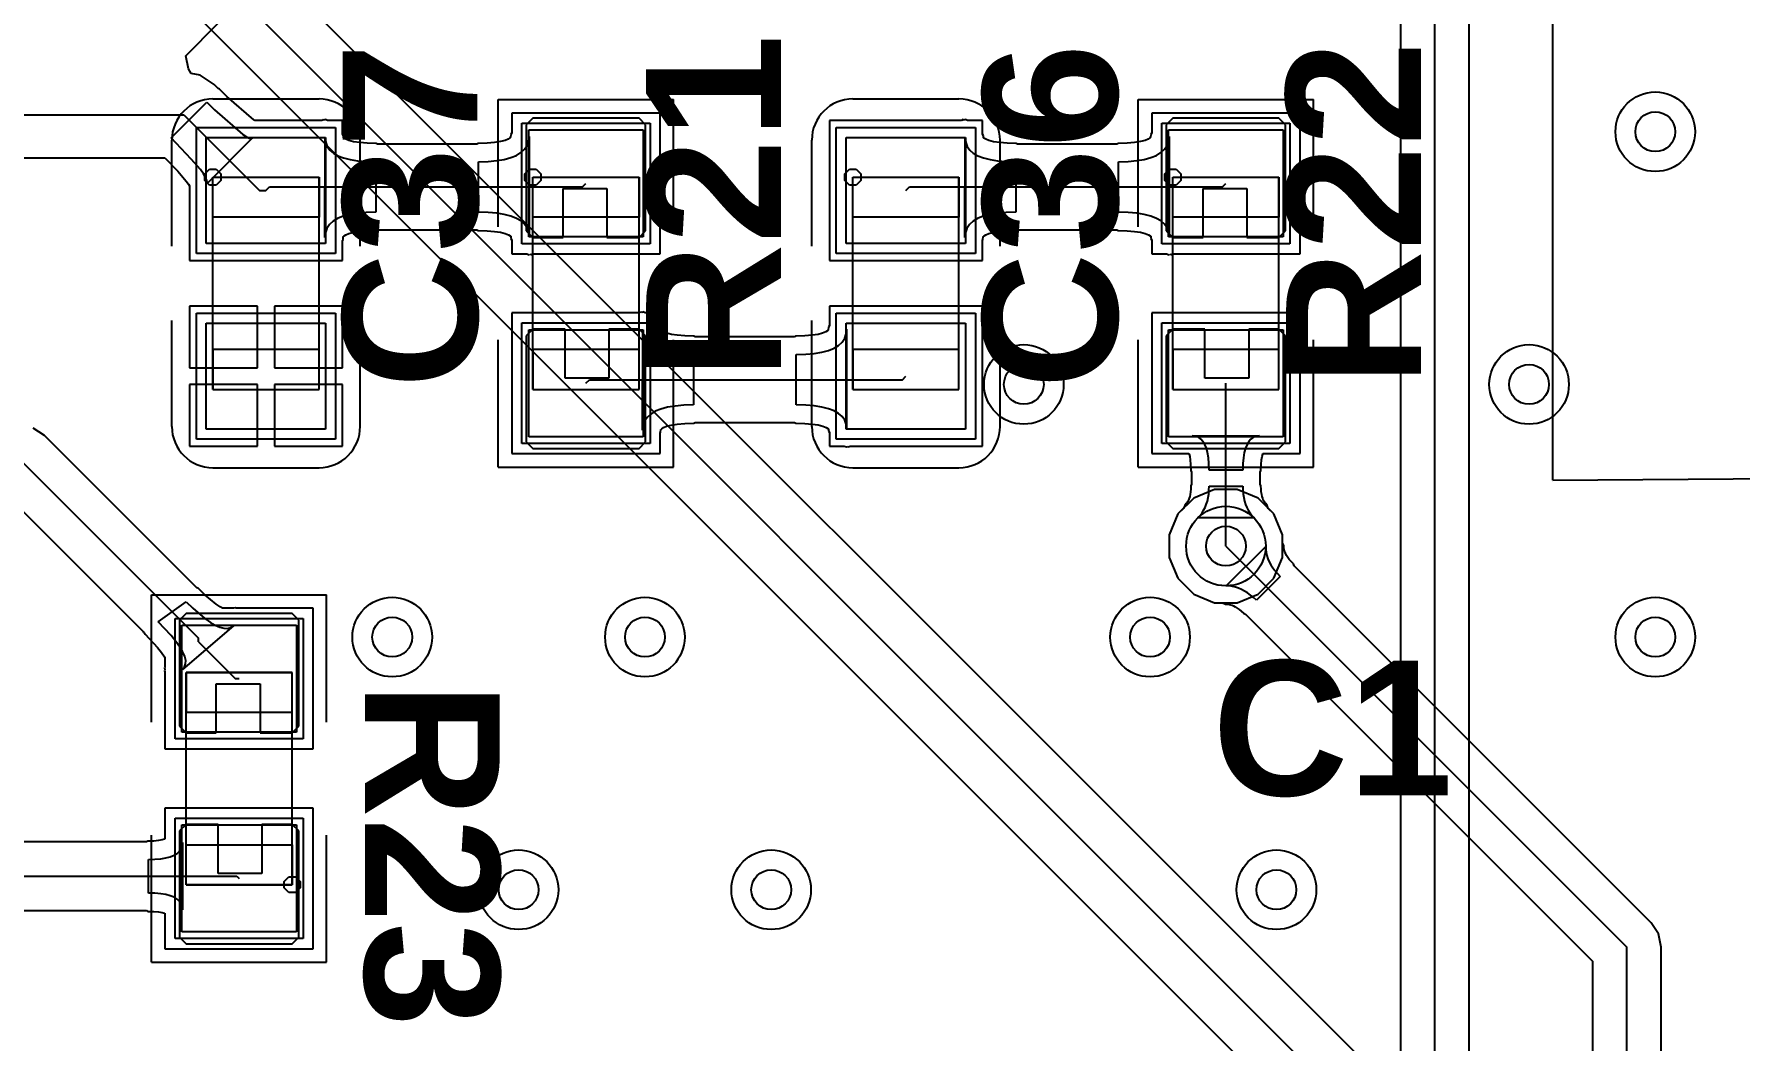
# Model space of a CAD drawing. Extents: x -53 to 82, y -68 to 38.
# Drawn here: x 44.48 to 57.34, y 23.88 to 31.47 of the extents above; entities that cross this region are included whole.
import ezdxf

# ---------------------------------------------------------------- set-up
doc = ezdxf.new("R2010")
doc.units = 0
for name, color, linetype in [('BOTTOM_LAYER', 5, 'CONTINUOUS'), ('MECHANICAL_15', 56, 'CONTINUOUS'), ('TOP_LAYER', 1, 'CONTINUOUS'), ('TOP_OVERLAY', 2, 'CONTINUOUS'), ('TOP_PASTE', 8, 'CONTINUOUS'), ('TOP_SOLDER', 216, 'CONTINUOUS')]:
    doc.layers.add(name, color=color, linetype=linetype)
doc.styles.add('ARIAL_BOLD', font='', dxfattribs={"height": 0.2})
doc.styles.get('ARIAL_BOLD').set_extended_font_data('Arial', bold=True)

msp = doc.modelspace()

# ---------------------------------------------------------------- linework, layer by layer
at = {"layer": 'BOTTOM_LAYER'}
for p, q in [((43.155, 34.62), (54.28, 23.495)), ((54.509, 23.724), (43.683, 34.55)), ((43.352, 33.965), (53.956, 23.361)), ((53.225, 27.972), (53.105, 27.852)), ((53.382, 28.037), (53.225, 27.972)), ((53.552, 28.037), (53.382, 28.037)), ((53.709, 27.972), (53.552, 28.037)), ((53.829, 27.852), (53.709, 27.972)), ((53.105, 27.852), (53.04, 27.695)), ((53.894, 27.695), (53.829, 27.852)), ((53.04, 27.695), (53.04, 27.525)), ((53.894, 27.635), (53.894, 27.695)), ((53.467, 27.61), (56.49, 24.587)), ((53.47, 27.31), (53.767, 27.607)), ((53.767, 27.607), (53.768, 27.584)), ((53.768, 27.584), (53.771, 27.561)), ((53.771, 27.561), (53.776, 27.538)), ((53.776, 27.538), (53.784, 27.515)), ((53.904, 27.612), (53.894, 27.635)), ((53.905, 27.595), (53.904, 27.612)), ((53.906, 27.585), (53.905, 27.595)), ((53.909, 27.575), (53.906, 27.585)), ((53.912, 27.564), (53.909, 27.575)), ((53.918, 27.552), (53.912, 27.564)), ((53.925, 27.539), (53.918, 27.552)), ((53.934, 27.525), (53.925, 27.539)), ((53.04, 27.525), (53.105, 27.368)), ((53.784, 27.515), (53.794, 27.492)), ((53.794, 27.492), (53.806, 27.469)), ((53.806, 27.469), (53.82, 27.447)), ((53.82, 27.447), (53.837, 27.425)), ((53.837, 27.425), (53.855, 27.402)), ((53.855, 27.402), (53.876, 27.38)), ((53.945, 27.51), (53.934, 27.525)), ((53.958, 27.494), (53.945, 27.51)), ((53.976, 27.475), (53.958, 27.494)), ((53.981, 27.462), (53.976, 27.475)), ((56.673, 24.77), (53.981, 27.462)), ((53.105, 27.368), (53.225, 27.248)), ((53.493, 27.309), (53.47, 27.31)), ((53.516, 27.306), (53.493, 27.309)), ((53.539, 27.3), (53.516, 27.306)), ((53.562, 27.293), (53.539, 27.3)), ((53.585, 27.283), (53.562, 27.293)), ((53.607, 27.271), (53.585, 27.283)), ((53.63, 27.257), (53.607, 27.271)), ((53.876, 27.38), (53.697, 27.201)), ((53.225, 27.248), (53.382, 27.183)), ((53.382, 27.183), (53.442, 27.183)), ((53.442, 27.183), (53.465, 27.172)), ((53.465, 27.172), (53.481, 27.172)), ((53.481, 27.172), (53.491, 27.17)), ((53.491, 27.17), (53.502, 27.168)), ((53.502, 27.168), (53.513, 27.164)), ((53.513, 27.164), (53.525, 27.159)), ((53.525, 27.159), (53.538, 27.152)), ((53.538, 27.152), (53.552, 27.143)), ((53.552, 27.143), (53.567, 27.132)), ((53.652, 27.24), (53.63, 27.257)), ((53.675, 27.222), (53.652, 27.24)), ((53.697, 27.201), (53.675, 27.222)), ((53.567, 27.132), (53.583, 27.119)), ((53.583, 27.119), (53.602, 27.101)), ((53.602, 27.101), (53.615, 27.096)), ((53.615, 27.096), (56.231, 24.48)), ((56.729, 24.686), (56.673, 24.77)), ((56.49, 14.926), (56.49, 24.587)), ((56.749, 24.587), (56.729, 24.686)), ((56.749, 14.926), (56.749, 24.587)), ((56.231, 24.48), (56.231, 15.034))]:
    msp.add_line(p, q, dxfattribs=at)
for centre, radius in [((56.705, 30.734), 0.3), ((56.705, 30.734), 0.15), ((51.943, 28.829), 0.3), ((55.753, 28.829), 0.3), ((51.943, 28.829), 0.15), ((55.753, 28.829), 0.15), ((53.467, 27.61), 0.3), ((53.467, 27.61), 0.15), ((47.18, 26.924), 0.3), ((49.086, 26.924), 0.3), ((52.895, 26.924), 0.3), ((56.705, 26.924), 0.3), ((47.18, 26.924), 0.15), ((49.086, 26.924), 0.15), ((52.895, 26.924), 0.15), ((56.705, 26.924), 0.15), ((48.133, 25.019), 0.3), ((50.038, 25.019), 0.3), ((53.848, 25.019), 0.3), ((48.133, 25.019), 0.15), ((50.038, 25.019), 0.15), ((53.848, 25.019), 0.15)]:
    msp.add_circle(centre, radius, dxfattribs=at)
at = {"layer": 'MECHANICAL_15'}
for p, q in [((45.768, 30.416), (45.803, 30.451)), ((45.768, 30.366), (45.768, 30.416)), ((45.803, 30.331), (45.768, 30.366)), ((45.803, 30.451), (45.828, 30.451)), ((45.828, 30.451), (45.853, 30.451)), ((45.828, 30.391), (46.628, 30.391)), ((45.828, 28.791), (45.828, 30.391)), ((45.828, 30.391), (45.828, 30.391)), ((45.828, 30.391), (46.628, 30.391)), ((45.828, 30.091), (45.828, 30.391)), ((45.853, 30.451), (45.888, 30.416)), ((45.888, 30.366), (45.853, 30.331)), ((45.888, 30.416), (45.888, 30.366)), ((46.628, 28.791), (46.628, 30.391)), ((46.628, 30.391), (46.628, 30.091)), ((48.181, 30.416), (48.216, 30.451)), ((48.181, 30.366), (48.181, 30.416)), ((48.216, 30.331), (48.181, 30.366)), ((48.216, 30.451), (48.241, 30.451)), ((48.241, 30.451), (48.266, 30.451)), ((48.241, 28.791), (48.241, 30.391)), ((48.241, 30.391), (49.041, 30.391)), ((48.241, 30.391), (48.241, 30.391)), ((48.241, 30.391), (49.041, 30.391)), ((48.241, 30.091), (48.241, 30.391)), ((48.266, 30.451), (48.301, 30.416)), ((48.301, 30.366), (48.266, 30.331)), ((48.301, 30.416), (48.301, 30.366)), ((49.041, 28.791), (49.041, 30.391)), ((49.041, 30.391), (49.041, 30.091)), ((50.594, 30.416), (50.629, 30.451)), ((50.594, 30.366), (50.594, 30.416)), ((50.629, 30.331), (50.594, 30.366)), ((50.629, 30.451), (50.654, 30.451)), ((50.654, 30.451), (50.679, 30.451)), ((50.654, 30.391), (51.454, 30.391)), ((50.654, 28.791), (50.654, 30.391)), ((50.654, 30.391), (50.654, 30.391)), ((50.654, 30.391), (51.454, 30.391)), ((50.654, 30.091), (50.654, 30.391)), ((50.679, 30.451), (50.714, 30.416)), ((50.714, 30.366), (50.679, 30.331)), ((50.714, 30.416), (50.714, 30.366)), ((51.454, 28.791), (51.454, 30.391)), ((51.454, 30.391), (51.454, 30.091)), ((53.007, 30.416), (53.042, 30.451)), ((53.007, 30.366), (53.007, 30.416)), ((53.042, 30.331), (53.007, 30.366)), ((53.042, 30.451), (53.067, 30.451)), ((53.067, 30.451), (53.092, 30.451)), ((53.067, 28.791), (53.067, 30.391)), ((53.067, 30.391), (53.867, 30.391)), ((53.067, 30.391), (53.067, 30.391)), ((53.067, 30.391), (53.867, 30.391)), ((53.067, 30.091), (53.067, 30.391)), ((53.092, 30.451), (53.127, 30.416)), ((53.127, 30.366), (53.092, 30.331)), ((53.127, 30.416), (53.127, 30.366)), ((53.867, 28.791), (53.867, 30.391)), ((53.867, 30.391), (53.867, 30.091)), ((45.828, 30.331), (45.803, 30.331)), ((45.828, 30.331), (45.828, 30.331)), ((45.853, 30.331), (45.828, 30.331)), ((48.241, 30.331), (48.216, 30.331)), ((48.241, 30.331), (48.241, 30.331)), ((48.266, 30.331), (48.241, 30.331)), ((50.654, 30.331), (50.629, 30.331)), ((50.654, 30.331), (50.654, 30.331)), ((50.679, 30.331), (50.654, 30.331)), ((53.067, 30.331), (53.042, 30.331)), ((53.067, 30.331), (53.067, 30.331)), ((53.092, 30.331), (53.067, 30.331)), ((46.628, 30.091), (45.828, 30.091)), ((49.041, 30.091), (48.241, 30.091)), ((51.454, 30.091), (50.654, 30.091)), ((53.867, 30.091), (53.067, 30.091)), ((46.628, 29.091), (45.828, 29.091)), ((45.828, 29.091), (45.828, 28.791)), ((46.628, 28.791), (46.628, 29.091)), ((49.041, 29.091), (48.241, 29.091)), ((48.241, 29.091), (48.241, 28.791)), ((49.041, 28.791), (49.041, 29.091)), ((51.454, 29.091), (50.654, 29.091)), ((50.654, 29.091), (50.654, 28.791)), ((51.454, 28.791), (51.454, 29.091)), ((53.867, 29.091), (53.067, 29.091)), ((53.067, 29.091), (53.067, 28.791)), ((53.867, 28.791), (53.867, 29.091)), ((45.828, 28.791), (46.628, 28.791)), ((45.828, 28.791), (45.828, 28.791)), ((45.828, 28.791), (46.628, 28.791)), ((48.241, 28.791), (49.041, 28.791)), ((48.241, 28.791), (48.241, 28.791)), ((48.241, 28.791), (49.041, 28.791)), ((50.654, 28.791), (51.454, 28.791)), ((50.654, 28.791), (50.654, 28.791)), ((50.654, 28.791), (51.454, 28.791)), ((53.067, 28.791), (53.867, 28.791)), ((53.067, 28.791), (53.067, 28.791)), ((53.067, 28.791), (53.867, 28.791)), ((45.625, 26.657), (46.425, 26.657)), ((45.625, 25.057), (45.625, 26.657)), ((46.425, 26.657), (45.625, 26.657)), ((45.625, 26.657), (45.625, 26.357)), ((46.425, 25.057), (46.425, 26.657)), ((46.425, 26.657), (46.425, 26.657)), ((46.425, 26.357), (46.425, 26.657)), ((45.625, 26.357), (46.425, 26.357)), ((45.625, 25.057), (45.625, 25.357)), ((45.625, 25.357), (46.425, 25.357)), ((46.425, 25.357), (46.425, 25.057)), ((46.365, 25.082), (46.4, 25.117)), ((46.4, 25.117), (46.425, 25.117)), ((46.425, 25.117), (46.425, 25.117)), ((46.425, 25.117), (46.45, 25.117)), ((46.45, 25.117), (46.485, 25.082)), ((45.625, 25.057), (46.425, 25.057)), ((46.425, 25.057), (45.625, 25.057)), ((46.365, 25.032), (46.365, 25.082)), ((46.4, 24.997), (46.365, 25.032)), ((46.425, 24.997), (46.4, 24.997)), ((46.425, 25.057), (46.425, 25.057)), ((46.45, 24.997), (46.425, 24.997)), ((46.485, 25.032), (46.45, 24.997)), ((46.485, 25.082), (46.485, 25.032))]:
    msp.add_line(p, q, dxfattribs=at)
at = {"layer": 'TOP_LAYER'}
for p, q in [((55.042, 19.787), (55.042, 33.35)), ((55.301, 19.894), (55.301, 33.35)), ((54.783, 33.243), (54.783, 19.787)), ((45.623, 31.307), (45.865, 31.549)), ((45.643, 31.208), (45.623, 31.307)), ((45.664, 31.174), (45.643, 31.208)), ((45.732, 31.16), (45.664, 31.174)), ((45.837, 31.09), (45.732, 31.16)), ((45.868, 31.059), (45.837, 31.09)), ((45.878, 31.055), (45.868, 31.059)), ((45.933, 31), (45.878, 31.055)), ((45.512, 30.688), (45.781, 30.957)), ((45.781, 30.957), (45.84, 30.899)), ((45.84, 30.899), (46.053, 30.713)), ((46.136, 30.823), (45.933, 31)), ((49.2, 30.875), (48.082, 30.875)), ((48.082, 30.875), (48.082, 30.725)), ((49.2, 29.814), (49.2, 30.875)), ((54.026, 30.875), (52.908, 30.875)), ((52.908, 30.875), (52.908, 30.725)), ((54.026, 29.814), (54.026, 30.875)), ((42.926, 30.861), (45.608, 30.861)), ((45.608, 30.861), (46.178, 30.291)), ((46.143, 30.819), (46.136, 30.823)), ((46.145, 30.818), (46.143, 30.819)), ((46.648, 30.818), (46.145, 30.818)), ((46.66, 30.825), (46.648, 30.818)), ((46.668, 30.822), (46.66, 30.825)), ((46.676, 30.825), (46.668, 30.822)), ((46.693, 30.818), (46.676, 30.825)), ((46.805, 30.818), (46.693, 30.818)), ((46.805, 30.715), (46.805, 30.818)), ((48.209, 29.941), (48.209, 30.748)), ((48.209, 30.748), (49.073, 30.748)), ((49.073, 30.748), (49.073, 29.941)), ((51.474, 30.818), (50.477, 30.818)), ((50.477, 30.818), (50.477, 29.764)), ((51.486, 30.825), (51.474, 30.818)), ((51.494, 30.822), (51.486, 30.825)), ((51.502, 30.825), (51.494, 30.822)), ((51.519, 30.818), (51.502, 30.825)), ((51.631, 30.818), (51.519, 30.818)), ((51.631, 30.715), (51.631, 30.818)), ((53.035, 29.941), (53.035, 30.748)), ((53.035, 30.748), (53.899, 30.748)), ((53.899, 30.748), (53.899, 29.941)), ((45.665, 30.528), (45.512, 30.688)), ((45.778, 29.891), (45.778, 30.691)), ((45.778, 30.691), (46.678, 30.691)), ((46.127, 30.688), (45.781, 30.342)), ((46.053, 30.713), (46.08, 30.696)), ((46.08, 30.696), (46.101, 30.686)), ((46.101, 30.686), (46.117, 30.684)), ((46.117, 30.684), (46.127, 30.688)), ((46.672, 29.937), (46.675, 30.688)), ((46.675, 30.688), (46.679, 30.654)), ((46.678, 30.691), (46.678, 29.891)), ((46.679, 30.654), (46.69, 30.623)), ((46.69, 30.623), (46.709, 30.596)), ((46.812, 30.703), (46.805, 30.715)), ((46.813, 30.688), (46.812, 30.703)), ((46.816, 30.685), (46.813, 30.688)), ((46.83, 30.678), (46.816, 30.685)), ((46.854, 30.668), (46.83, 30.678)), ((46.889, 30.659), (46.854, 30.668)), ((46.935, 30.652), (46.889, 30.659)), ((46.991, 30.647), (46.935, 30.652)), ((47.059, 30.646), (46.991, 30.647)), ((47.069, 30.641), (47.059, 30.646)), ((47.818, 30.641), (47.069, 30.641)), ((47.827, 30.646), (47.818, 30.641)), ((47.896, 30.647), (47.827, 30.646)), ((47.951, 30.652), (47.896, 30.647)), ((47.996, 30.66), (47.951, 30.652)), ((48.031, 30.669), (47.996, 30.66)), ((48.055, 30.679), (48.031, 30.669)), ((48.068, 30.687), (48.055, 30.679)), ((48.072, 30.691), (48.068, 30.687)), ((48.073, 30.692), (48.072, 30.691)), ((48.075, 30.713), (48.073, 30.693)), ((48.073, 30.693), (48.073, 30.692)), ((48.082, 30.725), (48.075, 30.713)), ((48.178, 30.602), (48.197, 30.63)), ((48.197, 30.63), (48.208, 30.662)), ((48.208, 30.662), (48.212, 30.699)), ((48.212, 30.699), (48.212, 29.944)), ((50.604, 29.891), (50.604, 30.691)), ((50.604, 30.691), (51.504, 30.691)), ((51.498, 29.937), (51.501, 30.688)), ((51.501, 30.688), (51.505, 30.654)), ((51.504, 30.691), (51.504, 29.891)), ((51.505, 30.654), (51.516, 30.623)), ((51.516, 30.623), (51.535, 30.596)), ((51.638, 30.703), (51.631, 30.715)), ((51.639, 30.688), (51.638, 30.703)), ((51.642, 30.685), (51.639, 30.688)), ((51.656, 30.678), (51.642, 30.685)), ((51.68, 30.668), (51.656, 30.678)), ((51.715, 30.659), (51.68, 30.668)), ((51.761, 30.652), (51.715, 30.659)), ((51.817, 30.647), (51.761, 30.652)), ((51.885, 30.646), (51.817, 30.647)), ((51.895, 30.641), (51.885, 30.646)), ((52.644, 30.641), (51.895, 30.641)), ((52.653, 30.646), (52.644, 30.641)), ((52.722, 30.647), (52.653, 30.646)), ((52.777, 30.652), (52.722, 30.647)), ((52.822, 30.66), (52.777, 30.652)), ((52.857, 30.669), (52.822, 30.66)), ((52.881, 30.679), (52.857, 30.669)), ((52.894, 30.687), (52.881, 30.679)), ((52.898, 30.691), (52.894, 30.687)), ((52.899, 30.692), (52.898, 30.691)), ((52.901, 30.713), (52.899, 30.693)), ((52.899, 30.693), (52.899, 30.692)), ((52.908, 30.725), (52.901, 30.713)), ((53.004, 30.602), (53.023, 30.63)), ((53.023, 30.63), (53.034, 30.662)), ((53.034, 30.662), (53.038, 30.699)), ((53.038, 30.699), (53.038, 29.944)), ((44.166, 30.537), (45.466, 30.537)), ((45.466, 30.537), (45.563, 30.436)), ((45.733, 30.448), (45.665, 30.528)), ((46.709, 30.596), (46.736, 30.573)), ((46.736, 30.573), (46.77, 30.553)), ((46.77, 30.553), (46.812, 30.537)), ((46.812, 30.537), (46.862, 30.524)), ((46.862, 30.524), (46.919, 30.515)), ((46.919, 30.515), (46.984, 30.51)), ((46.984, 30.51), (47.056, 30.508)), ((47.056, 30.508), (47.056, 30.127)), ((47.831, 30.508), (47.903, 30.51)), ((47.831, 30.127), (47.831, 30.508)), ((47.903, 30.51), (47.968, 30.516)), ((47.968, 30.516), (48.025, 30.525)), ((48.025, 30.525), (48.075, 30.539)), ((48.075, 30.539), (48.117, 30.556)), ((48.117, 30.556), (48.151, 30.577)), ((48.151, 30.577), (48.178, 30.602)), ((51.535, 30.596), (51.562, 30.573)), ((51.562, 30.573), (51.596, 30.553)), ((51.596, 30.553), (51.638, 30.537)), ((51.638, 30.537), (51.688, 30.524)), ((51.688, 30.524), (51.745, 30.515)), ((51.745, 30.515), (51.81, 30.51)), ((51.81, 30.51), (51.882, 30.508)), ((51.882, 30.508), (51.882, 30.127)), ((52.657, 30.508), (52.729, 30.51)), ((52.657, 30.127), (52.657, 30.508)), ((52.729, 30.51), (52.794, 30.516)), ((52.794, 30.516), (52.851, 30.525)), ((52.851, 30.525), (52.901, 30.539)), ((52.901, 30.539), (52.943, 30.556)), ((52.943, 30.556), (52.977, 30.577)), ((52.977, 30.577), (53.004, 30.602)), ((45.563, 30.436), (45.625, 30.362)), ((45.625, 30.362), (45.643, 30.338)), ((45.756, 30.416), (45.733, 30.448)), ((45.773, 30.389), (45.756, 30.416)), ((45.783, 30.368), (45.773, 30.389)), ((45.785, 30.352), (45.783, 30.368)), ((45.643, 30.338), (45.65, 30.326)), ((45.65, 30.326), (45.651, 30.324)), ((45.651, 30.324), (45.651, 29.764)), ((45.781, 30.342), (45.785, 30.352)), ((46.178, 30.291), (46.228, 30.291)), ((46.228, 30.291), (46.255, 30.318)), ((46.255, 30.318), (48.614, 30.318)), ((48.614, 30.318), (48.641, 30.344)), ((51.054, 30.291), (51.081, 30.318)), ((51.081, 30.318), (53.44, 30.318)), ((53.44, 30.318), (53.467, 30.344)), ((46.86, 30.11), (46.811, 30.097)), ((46.918, 30.12), (46.86, 30.11)), ((46.983, 30.125), (46.918, 30.12)), ((47.056, 30.127), (46.983, 30.125)), ((47.903, 30.125), (47.831, 30.127)), ((47.968, 30.12), (47.903, 30.125)), ((48.025, 30.111), (47.968, 30.12)), ((48.075, 30.098), (48.025, 30.111)), ((51.686, 30.11), (51.637, 30.097)), ((51.744, 30.12), (51.686, 30.11)), ((51.809, 30.125), (51.744, 30.12)), ((51.882, 30.127), (51.809, 30.125)), ((52.729, 30.125), (52.657, 30.127)), ((52.794, 30.12), (52.729, 30.125)), ((52.851, 30.111), (52.794, 30.12)), ((52.901, 30.098), (52.851, 30.111)), ((46.676, 29.973), (46.672, 29.937)), ((46.688, 30.005), (46.676, 29.973)), ((46.707, 30.034), (46.688, 30.005)), ((46.734, 30.059), (46.707, 30.034)), ((46.768, 30.08), (46.734, 30.059)), ((46.811, 30.097), (46.768, 30.08)), ((46.854, 29.966), (46.889, 29.976)), ((46.889, 29.976), (46.935, 29.983)), ((46.935, 29.983), (46.991, 29.988)), ((46.991, 29.988), (47.06, 29.99)), ((47.06, 29.99), (47.069, 29.994)), ((47.069, 29.994), (47.818, 29.994)), ((47.818, 29.994), (47.828, 29.99)), ((47.828, 29.99), (47.896, 29.988)), ((47.896, 29.988), (47.952, 29.983)), ((47.952, 29.983), (47.997, 29.976)), ((47.997, 29.976), (48.032, 29.967)), ((48.117, 30.081), (48.075, 30.098)), ((48.151, 30.061), (48.117, 30.081)), ((48.178, 30.038), (48.151, 30.061)), ((48.197, 30.01), (48.178, 30.038)), ((48.208, 29.979), (48.197, 30.01)), ((48.212, 29.944), (48.208, 29.979)), ((51.502, 29.973), (51.498, 29.937)), ((51.514, 30.005), (51.502, 29.973)), ((51.533, 30.034), (51.514, 30.005)), ((51.56, 30.059), (51.533, 30.034)), ((51.594, 30.08), (51.56, 30.059)), ((51.637, 30.097), (51.594, 30.08)), ((51.68, 29.966), (51.715, 29.976)), ((51.715, 29.976), (51.761, 29.983)), ((51.761, 29.983), (51.817, 29.988)), ((51.817, 29.988), (51.886, 29.99)), ((51.886, 29.99), (51.895, 29.994)), ((51.895, 29.994), (52.644, 29.994)), ((52.644, 29.994), (52.654, 29.99)), ((52.654, 29.99), (52.722, 29.988)), ((52.722, 29.988), (52.778, 29.983)), ((52.778, 29.983), (52.823, 29.976)), ((52.823, 29.976), (52.858, 29.967)), ((52.943, 30.081), (52.901, 30.098)), ((52.977, 30.061), (52.943, 30.081)), ((53.004, 30.038), (52.977, 30.061)), ((53.023, 30.01), (53.004, 30.038)), ((53.034, 29.979), (53.023, 30.01)), ((53.038, 29.944), (53.034, 29.979)), ((46.678, 29.891), (45.778, 29.891)), ((46.805, 29.915), (46.809, 29.922)), ((46.805, 29.764), (46.805, 29.915)), ((46.809, 29.922), (46.811, 29.942)), ((46.811, 29.943), (46.812, 29.944)), ((46.811, 29.942), (46.811, 29.943)), ((46.812, 29.944), (46.817, 29.948)), ((46.817, 29.948), (46.83, 29.956)), ((46.83, 29.956), (46.854, 29.966)), ((48.032, 29.967), (48.056, 29.957)), ((48.056, 29.957), (48.07, 29.95)), ((48.07, 29.95), (48.074, 29.946)), ((48.074, 29.946), (48.075, 29.929)), ((48.075, 29.929), (48.082, 29.917)), ((48.082, 29.917), (48.082, 29.814)), ((49.073, 29.941), (48.209, 29.941)), ((51.504, 29.891), (50.604, 29.891)), ((51.631, 29.915), (51.635, 29.922)), ((51.631, 29.764), (51.631, 29.915)), ((51.635, 29.922), (51.637, 29.942)), ((51.637, 29.943), (51.638, 29.944)), ((51.637, 29.942), (51.637, 29.943)), ((51.638, 29.944), (51.643, 29.948)), ((51.643, 29.948), (51.656, 29.956)), ((51.656, 29.956), (51.68, 29.966)), ((52.858, 29.967), (52.882, 29.957)), ((52.882, 29.957), (52.896, 29.95)), ((52.896, 29.95), (52.9, 29.946)), ((52.9, 29.946), (52.901, 29.929)), ((52.901, 29.929), (52.908, 29.917)), ((52.908, 29.917), (52.908, 29.814)), ((53.899, 29.941), (53.035, 29.941)), ((45.651, 29.764), (46.805, 29.764)), ((48.082, 29.814), (48.194, 29.814)), ((48.194, 29.814), (48.212, 29.807)), ((48.212, 29.807), (48.219, 29.81)), ((48.219, 29.81), (48.227, 29.808)), ((48.227, 29.808), (48.239, 29.814)), ((48.239, 29.814), (49.2, 29.814)), ((50.477, 29.764), (51.631, 29.764)), ((52.908, 29.814), (53.02, 29.814)), ((53.02, 29.814), (53.038, 29.807)), ((53.038, 29.807), (53.045, 29.81)), ((53.045, 29.81), (53.053, 29.808)), ((53.053, 29.808), (53.065, 29.814)), ((53.065, 29.814), (54.026, 29.814)), ((46.164, 29.418), (45.651, 29.418)), ((45.651, 29.418), (45.651, 28.954)), ((46.164, 28.954), (46.164, 29.418)), ((46.805, 29.418), (46.291, 29.418)), ((46.291, 29.418), (46.291, 28.954)), ((46.805, 28.954), (46.805, 29.418)), ((49.043, 29.368), (48.082, 29.368)), ((48.082, 29.368), (48.082, 28.307)), ((49.055, 29.374), (49.043, 29.368)), ((49.063, 29.372), (49.055, 29.374)), ((49.071, 29.375), (49.063, 29.372)), ((49.088, 29.368), (49.071, 29.375)), ((49.2, 29.368), (49.088, 29.368)), ((49.2, 29.265), (49.2, 29.368)), ((51.631, 29.418), (50.477, 29.418)), ((50.477, 29.418), (50.477, 29.272)), ((51.631, 28.364), (51.631, 29.418)), ((54.026, 29.368), (52.908, 29.368)), ((52.908, 29.368), (52.908, 28.307)), ((54.026, 28.307), (54.026, 29.368)), ((45.778, 28.491), (45.778, 29.291)), ((45.778, 29.291), (46.678, 29.291)), ((46.678, 29.291), (46.678, 28.491)), ((48.209, 28.434), (48.209, 29.241)), ((48.209, 29.241), (49.073, 29.241)), ((49.067, 28.483), (49.07, 29.238)), ((49.07, 29.238), (49.074, 29.203)), ((49.073, 29.241), (49.073, 28.434)), ((49.074, 29.203), (49.085, 29.172)), ((49.207, 29.253), (49.2, 29.265)), ((49.208, 29.236), (49.207, 29.253)), ((49.212, 29.232), (49.208, 29.236)), ((49.226, 29.225), (49.212, 29.232)), ((49.25, 29.215), (49.226, 29.225)), ((49.285, 29.206), (49.25, 29.215)), ((49.33, 29.199), (49.285, 29.206)), ((50.391, 29.206), (50.346, 29.199)), ((50.426, 29.216), (50.391, 29.206)), ((50.45, 29.225), (50.426, 29.216)), ((50.463, 29.233), (50.45, 29.225)), ((50.467, 29.238), (50.463, 29.233)), ((50.468, 29.239), (50.467, 29.238)), ((50.47, 29.26), (50.468, 29.24)), ((50.468, 29.24), (50.468, 29.239)), ((50.477, 29.272), (50.47, 29.26)), ((50.592, 29.177), (50.603, 29.209)), ((50.603, 29.209), (50.607, 29.245)), ((50.604, 28.491), (50.604, 29.291)), ((50.604, 29.291), (51.504, 29.291)), ((50.607, 29.245), (50.607, 28.494)), ((51.504, 29.291), (51.504, 28.491)), ((53.035, 28.434), (53.035, 29.241)), ((53.035, 29.241), (53.899, 29.241)), ((53.899, 29.241), (53.899, 28.434)), ((49.085, 29.172), (49.104, 29.144)), ((49.104, 29.144), (49.131, 29.121)), ((49.131, 29.121), (49.165, 29.101)), ((49.165, 29.101), (49.207, 29.084)), ((49.207, 29.084), (49.257, 29.071)), ((49.386, 29.194), (49.33, 29.199)), ((49.454, 29.192), (49.386, 29.194)), ((49.464, 29.188), (49.454, 29.192)), ((50.213, 29.188), (49.464, 29.188)), ((50.222, 29.192), (50.213, 29.188)), ((50.291, 29.194), (50.222, 29.192)), ((50.346, 29.199), (50.291, 29.194)), ((50.363, 29.062), (50.42, 29.072)), ((50.42, 29.072), (50.47, 29.085)), ((50.47, 29.085), (50.512, 29.102)), ((50.512, 29.102), (50.546, 29.123)), ((50.546, 29.123), (50.573, 29.148)), ((50.573, 29.148), (50.592, 29.177)), ((45.651, 28.954), (46.164, 28.954)), ((46.291, 28.954), (46.805, 28.954)), ((49.257, 29.071), (49.314, 29.062)), ((49.314, 29.062), (49.379, 29.057)), ((49.379, 29.057), (49.451, 29.055)), ((49.451, 29.055), (49.451, 28.674)), ((50.226, 29.055), (50.298, 29.057)), ((50.226, 28.674), (50.226, 29.055)), ((50.298, 29.057), (50.363, 29.062)), ((46.164, 28.827), (45.651, 28.827)), ((45.651, 28.827), (45.651, 28.364)), ((46.164, 28.364), (46.164, 28.827)), ((46.805, 28.827), (46.291, 28.827)), ((46.291, 28.827), (46.291, 28.364)), ((46.805, 28.364), (46.805, 28.827)), ((48.641, 28.838), (48.668, 28.864)), ((48.668, 28.864), (51.027, 28.864)), ((51.027, 28.864), (51.054, 28.891)), ((53.467, 27.61), (53.467, 28.838)), ((49.102, 28.58), (49.083, 28.552)), ((49.129, 28.605), (49.102, 28.58)), ((49.163, 28.626), (49.129, 28.605)), ((49.206, 28.643), (49.163, 28.626)), ((49.255, 28.657), (49.206, 28.643)), ((49.313, 28.666), (49.255, 28.657)), ((49.378, 28.672), (49.313, 28.666)), ((49.451, 28.674), (49.378, 28.672)), ((50.298, 28.672), (50.226, 28.674)), ((50.363, 28.667), (50.298, 28.672)), ((50.42, 28.658), (50.363, 28.667)), ((50.47, 28.645), (50.42, 28.658)), ((50.512, 28.629), (50.47, 28.645)), ((50.546, 28.609), (50.512, 28.629)), ((50.573, 28.586), (50.546, 28.609)), ((50.592, 28.559), (50.573, 28.586)), ((50.603, 28.528), (50.592, 28.559)), ((44.557, 28.444), (44.473, 28.5)), ((45.707, 27.294), (44.557, 28.444)), ((46.678, 28.491), (45.778, 28.491)), ((49.073, 28.434), (48.209, 28.434)), ((49.071, 28.52), (49.067, 28.483)), ((49.083, 28.552), (49.071, 28.52)), ((49.2, 28.462), (49.204, 28.468)), ((49.2, 28.307), (49.2, 28.462)), ((49.204, 28.468), (49.206, 28.488)), ((49.206, 28.489), (49.207, 28.49)), ((49.206, 28.488), (49.206, 28.489)), ((49.207, 28.49), (49.212, 28.495)), ((49.212, 28.495), (49.225, 28.503)), ((49.225, 28.503), (49.249, 28.513)), ((49.249, 28.513), (49.284, 28.522)), ((49.284, 28.522), (49.33, 28.53)), ((49.33, 28.53), (49.386, 28.535)), ((49.386, 28.535), (49.455, 28.536)), ((49.455, 28.536), (49.464, 28.541)), ((49.464, 28.541), (50.213, 28.541)), ((50.213, 28.541), (50.223, 28.536)), ((50.223, 28.536), (50.291, 28.535)), ((50.291, 28.535), (50.347, 28.53)), ((50.347, 28.53), (50.393, 28.523)), ((50.393, 28.523), (50.428, 28.514)), ((50.428, 28.514), (50.452, 28.504)), ((50.452, 28.504), (50.466, 28.497)), ((50.466, 28.497), (50.469, 28.494)), ((50.469, 28.494), (50.47, 28.479)), ((50.47, 28.479), (50.477, 28.467)), ((50.477, 28.467), (50.477, 28.364)), ((50.607, 28.494), (50.603, 28.528)), ((51.504, 28.491), (50.604, 28.491)), ((53.899, 28.434), (53.035, 28.434)), ((53.237, 28.438), (53.213, 28.44)), ((53.213, 28.44), (53.721, 28.44)), ((53.259, 28.43), (53.237, 28.438)), ((53.278, 28.417), (53.259, 28.43)), ((53.675, 28.43), (53.656, 28.417)), ((53.697, 28.438), (53.675, 28.43)), ((53.721, 28.44), (53.697, 28.438)), ((45.651, 28.364), (46.164, 28.364)), ((46.291, 28.364), (46.805, 28.364)), ((48.082, 28.307), (49.2, 28.307)), ((50.477, 28.364), (50.589, 28.364)), ((50.589, 28.364), (50.607, 28.357)), ((50.607, 28.357), (50.615, 28.36)), ((50.615, 28.36), (50.622, 28.357)), ((50.622, 28.357), (50.634, 28.364)), ((50.634, 28.364), (51.631, 28.364)), ((52.908, 28.307), (53.188, 28.307)), ((53.188, 28.307), (53.189, 28.304)), ((53.189, 28.304), (53.194, 28.286)), ((53.294, 28.399), (53.278, 28.417)), ((53.308, 28.376), (53.294, 28.399)), ((53.32, 28.348), (53.308, 28.376)), ((53.329, 28.315), (53.32, 28.348)), ((53.335, 28.276), (53.329, 28.315)), ((53.605, 28.315), (53.599, 28.276)), ((53.614, 28.348), (53.605, 28.315)), ((53.626, 28.376), (53.614, 28.348)), ((53.64, 28.399), (53.626, 28.376)), ((53.656, 28.417), (53.64, 28.399)), ((53.74, 28.286), (53.745, 28.304)), ((53.745, 28.304), (53.746, 28.307)), ((53.746, 28.307), (54.026, 28.307)), ((44.374, 28.261), (45.72, 26.916)), ((53.194, 28.286), (53.198, 28.259)), ((53.198, 28.259), (53.201, 28.225)), ((53.201, 28.225), (53.203, 28.18)), ((53.203, 28.18), (53.208, 28.168)), ((53.339, 28.232), (53.335, 28.276)), ((53.34, 28.183), (53.339, 28.232)), ((53.594, 28.183), (53.34, 28.183)), ((53.595, 28.232), (53.594, 28.183)), ((53.599, 28.276), (53.595, 28.232)), ((53.726, 28.168), (53.731, 28.18)), ((53.731, 28.18), (53.733, 28.225)), ((53.733, 28.225), (53.736, 28.259)), ((53.736, 28.259), (53.74, 28.286)), ((53.203, 28.065), (53.202, 28.039)), ((53.208, 28.078), (53.203, 28.065)), ((53.208, 28.168), (53.208, 28.078)), ((53.339, 28.031), (53.34, 28.062)), ((53.34, 28.062), (53.594, 28.062)), ((53.594, 28.062), (53.595, 28.031)), ((53.726, 28.078), (53.726, 28.168)), ((53.731, 28.065), (53.726, 28.078)), ((53.732, 28.039), (53.731, 28.065)), ((44.267, 28.002), (45.303, 26.966)), ((53.156, 27.917), (53.148, 27.894)), ((53.167, 27.93), (53.156, 27.917)), ((53.174, 27.938), (53.167, 27.93)), ((53.179, 27.947), (53.174, 27.938)), ((53.185, 27.957), (53.179, 27.947)), ((53.189, 27.97), (53.185, 27.957)), ((53.194, 27.984), (53.189, 27.97)), ((53.197, 28), (53.194, 27.984)), ((53.2, 28.018), (53.197, 28)), ((53.202, 28.039), (53.2, 28.018)), ((53.31, 27.901), (53.319, 27.924)), ((53.319, 27.924), (53.327, 27.949)), ((53.327, 27.949), (53.333, 27.975)), ((53.333, 27.975), (53.337, 28.002)), ((53.337, 28.002), (53.339, 28.031)), ((53.595, 28.031), (53.597, 28.002)), ((53.597, 28.002), (53.601, 27.975)), ((53.601, 27.975), (53.607, 27.949)), ((53.607, 27.949), (53.615, 27.924)), ((53.615, 27.924), (53.624, 27.901)), ((53.734, 28.018), (53.732, 28.039)), ((53.737, 28), (53.734, 28.018)), ((53.74, 27.984), (53.737, 28)), ((53.745, 27.97), (53.74, 27.984)), ((53.749, 27.957), (53.745, 27.97)), ((53.755, 27.947), (53.749, 27.957)), ((53.76, 27.938), (53.755, 27.947)), ((53.767, 27.93), (53.76, 27.938)), ((53.778, 27.917), (53.767, 27.93)), ((53.786, 27.894), (53.778, 27.917)), ((53.105, 27.852), (53.04, 27.695)), ((53.148, 27.894), (53.105, 27.852)), ((53.257, 27.824), (53.273, 27.841)), ((53.677, 27.824), (53.257, 27.824)), ((53.273, 27.841), (53.287, 27.86)), ((53.287, 27.86), (53.299, 27.88)), ((53.299, 27.88), (53.31, 27.901)), ((53.624, 27.901), (53.635, 27.88)), ((53.635, 27.88), (53.647, 27.86)), ((53.647, 27.86), (53.661, 27.841)), ((53.661, 27.841), (53.677, 27.824)), ((53.829, 27.852), (53.786, 27.894)), ((53.894, 27.695), (53.829, 27.852)), ((53.04, 27.695), (53.04, 27.525)), ((53.894, 27.525), (53.894, 27.695)), ((53.04, 27.525), (53.105, 27.368)), ((53.829, 27.368), (53.894, 27.525)), ((45.72, 27.289), (45.707, 27.294)), ((45.768, 27.243), (45.72, 27.289)), ((53.105, 27.368), (53.225, 27.248)), ((53.709, 27.248), (53.829, 27.368)), ((45.416, 27.04), (45.625, 27.19)), ((45.625, 27.19), (45.676, 27.141)), ((45.852, 27.172), (45.768, 27.243)), ((45.883, 27.151), (45.852, 27.172)), ((45.9, 27.141), (45.883, 27.151)), ((45.995, 27.145), (45.983, 27.141)), ((46.003, 27.141), (45.995, 27.145)), ((53.225, 27.248), (53.382, 27.183)), ((53.382, 27.183), (53.552, 27.183)), ((53.552, 27.183), (53.709, 27.248)), ((45.513, 26.936), (45.416, 27.04)), ((45.593, 26.207), (45.593, 27.014)), ((45.593, 27.014), (46.457, 27.014)), ((45.676, 27.141), (45.768, 27.063)), ((45.768, 27.063), (45.809, 27.035)), ((45.809, 27.035), (45.846, 27.013)), ((45.983, 27.141), (45.9, 27.141)), ((46.012, 27.141), (46.003, 27.141)), ((46.016, 27.141), (46.012, 27.141)), ((46.017, 27.141), (46.016, 27.141)), ((46.584, 27.141), (46.017, 27.141)), ((46.457, 27.014), (46.457, 26.207)), ((46.584, 26.08), (46.584, 27.141)), ((45.303, 26.966), (45.305, 26.959)), ((45.305, 26.959), (45.313, 26.954)), ((45.313, 26.954), (45.316, 26.946)), ((45.316, 26.946), (45.409, 26.846)), ((45.549, 26.89), (45.513, 26.936)), ((45.579, 26.849), (45.549, 26.89)), ((45.984, 27.008), (45.599, 26.68)), ((45.72, 26.887), (45.72, 26.916)), ((45.72, 26.887), (45.996, 26.611)), ((45.846, 27.013), (45.881, 26.998)), ((45.881, 26.998), (45.911, 26.99)), ((45.911, 26.99), (45.939, 26.989)), ((45.939, 26.989), (45.963, 26.995)), ((45.963, 26.995), (45.984, 27.008)), ((45.409, 26.846), (45.44, 26.808)), ((45.44, 26.808), (45.463, 26.774)), ((45.463, 26.774), (45.466, 26.77)), ((45.466, 26.77), (45.466, 26.699)), ((45.601, 26.811), (45.579, 26.849)), ((45.615, 26.777), (45.601, 26.811)), ((45.623, 26.747), (45.615, 26.777)), ((45.466, 26.699), (45.462, 26.691)), ((45.462, 26.691), (45.466, 26.68)), ((45.466, 26.68), (45.462, 26.669)), ((45.462, 26.669), (45.466, 26.661)), ((45.466, 26.661), (45.466, 26.08)), ((45.599, 26.68), (45.614, 26.699)), ((45.614, 26.699), (45.622, 26.721)), ((45.622, 26.721), (45.623, 26.747)), ((45.996, 26.611), (46.025, 26.611)), ((46.457, 26.207), (45.593, 26.207)), ((45.466, 26.08), (46.584, 26.08)), ((46.584, 25.634), (45.466, 25.634)), ((45.466, 25.634), (45.466, 25.4)), ((46.584, 24.574), (46.584, 25.634)), ((45.593, 24.701), (45.593, 25.507)), ((45.593, 25.507), (46.457, 25.507)), ((46.457, 25.507), (46.457, 24.701)), ((45.326, 25.38), (44.181, 25.38)), ((45.338, 25.385), (45.326, 25.38)), ((45.383, 25.386), (45.338, 25.385)), ((45.417, 25.389), (45.383, 25.386)), ((45.444, 25.394), (45.417, 25.389)), ((45.463, 25.399), (45.444, 25.394)), ((45.466, 25.4), (45.463, 25.399)), ((45.589, 25.329), (45.596, 25.35)), ((45.596, 25.35), (45.599, 25.375)), ((45.599, 25.375), (45.599, 24.867)), ((45.342, 25.248), (45.391, 25.249)), ((45.342, 24.994), (45.342, 25.248)), ((45.391, 25.249), (45.434, 25.253)), ((45.434, 25.253), (45.473, 25.259)), ((45.473, 25.259), (45.506, 25.268)), ((45.506, 25.268), (45.535, 25.279)), ((45.535, 25.279), (45.558, 25.293)), ((45.558, 25.293), (45.576, 25.31)), ((45.576, 25.31), (45.589, 25.329)), ((43.713, 25.121), (46.008, 25.121)), ((46.008, 25.121), (46.025, 25.104)), ((45.391, 24.992), (45.342, 24.994)), ((45.434, 24.989), (45.391, 24.992)), ((45.473, 24.982), (45.434, 24.989)), ((45.506, 24.973), (45.473, 24.982)), ((45.535, 24.962), (45.506, 24.973)), ((45.558, 24.948), (45.535, 24.962)), ((44.181, 24.862), (45.326, 24.862)), ((45.326, 24.862), (45.338, 24.856)), ((45.338, 24.856), (45.383, 24.855)), ((45.383, 24.855), (45.417, 24.852)), ((45.417, 24.852), (45.444, 24.848)), ((45.444, 24.848), (45.463, 24.843)), ((45.463, 24.843), (45.466, 24.841)), ((45.466, 24.841), (45.466, 24.574)), ((45.576, 24.931), (45.558, 24.948)), ((45.589, 24.912), (45.576, 24.931)), ((45.596, 24.891), (45.589, 24.912)), ((45.599, 24.867), (45.596, 24.891)), ((46.457, 24.701), (45.593, 24.701)), ((45.466, 24.574), (46.584, 24.574))]:
    msp.add_line(p, q, dxfattribs=at)
for centre, radius in [((56.705, 30.734), 0.3), ((56.705, 30.734), 0.15), ((51.943, 28.829), 0.3), ((55.753, 28.829), 0.3), ((51.943, 28.829), 0.15), ((55.753, 28.829), 0.15), ((53.467, 27.61), 0.3), ((53.467, 27.61), 0.15), ((47.18, 26.924), 0.3), ((49.086, 26.924), 0.3), ((52.895, 26.924), 0.3), ((56.705, 26.924), 0.3), ((47.18, 26.924), 0.15), ((49.086, 26.924), 0.15), ((52.895, 26.924), 0.15), ((56.705, 26.924), 0.15), ((48.133, 25.019), 0.3), ((50.038, 25.019), 0.3), ((53.848, 25.019), 0.3), ((48.133, 25.019), 0.15), ((50.038, 25.019), 0.15), ((53.848, 25.019), 0.15)]:
    msp.add_circle(centre, radius, dxfattribs=at)
at = {"layer": 'TOP_OVERLAY'}
for p, q in [((55.933, 28.107), (55.933, 33.464)), ((45.828, 30.981), (46.628, 30.981)), ((47.98, 30.976), (49.302, 30.976)), ((47.98, 30.017), (47.98, 30.976)), ((49.302, 30.017), (49.302, 30.976)), ((50.654, 30.981), (51.454, 30.981)), ((52.806, 30.976), (54.128, 30.976)), ((52.806, 30.017), (52.806, 30.976)), ((54.128, 30.017), (54.128, 30.976)), ((45.518, 29.871), (45.518, 30.671)), ((46.938, 29.871), (46.938, 30.671)), ((50.344, 29.871), (50.344, 30.671)), ((51.764, 29.871), (51.764, 30.671)), ((45.518, 28.511), (45.518, 29.311)), ((46.938, 28.511), (46.938, 29.311)), ((50.344, 28.511), (50.344, 29.311)), ((51.764, 28.511), (51.764, 29.311)), ((47.98, 28.206), (47.98, 29.165)), ((49.302, 28.206), (49.302, 29.165)), ((52.806, 28.206), (52.806, 29.165)), ((54.128, 28.206), (54.128, 29.165)), ((45.828, 28.201), (46.628, 28.201)), ((47.98, 28.206), (49.302, 28.206)), ((50.654, 28.201), (51.454, 28.201)), ((52.806, 28.206), (54.128, 28.206)), ((55.933, 28.107), (58.57, 28.127)), ((45.364, 26.283), (45.364, 27.242)), ((45.364, 27.242), (46.685, 27.242)), ((46.685, 26.283), (46.685, 27.242)), ((45.364, 24.472), (45.364, 25.431)), ((46.685, 24.472), (46.685, 25.431)), ((45.364, 24.472), (46.685, 24.472))]:
    msp.add_line(p, q, dxfattribs=at)
for centre, start, end in [((45.828, 30.671), 90, 179.9953), ((46.628, 30.671), 0.0047, 90.0094), ((50.654, 30.671), 90, 179.9953), ((51.454, 30.671), 0.0047, 90.0094), ((45.828, 28.511), 180, 270), ((46.628, 28.511), 269.9953, 0), ((50.654, 28.511), 180, 270), ((51.454, 28.511), 269.9953, 0)]:
    msp.add_arc(centre, 0.31, start, end, dxfattribs=at)
at = {"layer": 'TOP_PASTE'}
for p, q in [((48.241, 30.836), (48.191, 30.786)), ((48.191, 30.786), (48.191, 29.986)), ((49.041, 30.836), (48.241, 30.836)), ((49.091, 30.786), (49.041, 30.836)), ((49.091, 29.986), (49.091, 30.786)), ((53.067, 30.836), (53.017, 30.786)), ((53.017, 30.786), (53.017, 29.986)), ((53.867, 30.836), (53.067, 30.836)), ((53.917, 30.786), (53.867, 30.836)), ((53.917, 29.986), (53.917, 30.786)), ((45.778, 29.891), (45.778, 30.691)), ((45.778, 30.691), (46.678, 30.691)), ((46.678, 30.691), (46.678, 29.891)), ((50.604, 29.891), (50.604, 30.691)), ((50.604, 30.691), (51.504, 30.691)), ((51.504, 30.691), (51.504, 29.891)), ((48.469, 29.936), (48.469, 30.306)), ((48.469, 30.306), (48.799, 30.306)), ((48.799, 30.306), (48.799, 29.936)), ((53.295, 29.936), (53.295, 30.306)), ((53.295, 30.306), (53.625, 30.306)), ((53.625, 30.306), (53.625, 29.936)), ((48.191, 29.986), (48.241, 29.936)), ((49.041, 29.936), (49.091, 29.986)), ((53.017, 29.986), (53.067, 29.936)), ((53.867, 29.936), (53.917, 29.986)), ((46.678, 29.891), (45.778, 29.891)), ((48.241, 29.936), (48.469, 29.936)), ((48.799, 29.936), (49.041, 29.936)), ((51.504, 29.891), (50.604, 29.891)), ((53.067, 29.936), (53.295, 29.936)), ((53.625, 29.936), (53.867, 29.936)), ((45.778, 28.491), (45.778, 29.291)), ((45.778, 29.291), (46.678, 29.291)), ((46.678, 29.291), (46.678, 28.491)), ((48.241, 29.246), (48.191, 29.196)), ((48.483, 29.246), (48.241, 29.246)), ((48.483, 28.876), (48.483, 29.246)), ((49.041, 29.246), (48.813, 29.246)), ((48.813, 29.246), (48.813, 28.876)), ((49.091, 29.196), (49.041, 29.246)), ((50.604, 28.491), (50.604, 29.291)), ((50.604, 29.291), (51.504, 29.291)), ((51.504, 29.291), (51.504, 28.491)), ((53.067, 29.246), (53.017, 29.196)), ((53.309, 29.246), (53.067, 29.246)), ((53.309, 28.876), (53.309, 29.246)), ((53.867, 29.246), (53.639, 29.246)), ((53.639, 29.246), (53.639, 28.876)), ((53.917, 29.196), (53.867, 29.246)), ((48.191, 29.196), (48.191, 28.396)), ((49.091, 28.396), (49.091, 29.196)), ((53.017, 29.196), (53.017, 28.396)), ((53.917, 28.396), (53.917, 29.196)), ((48.813, 28.876), (48.483, 28.876)), ((53.639, 28.876), (53.309, 28.876)), ((46.678, 28.491), (45.778, 28.491)), ((51.504, 28.491), (50.604, 28.491)), ((48.191, 28.396), (48.241, 28.346)), ((48.241, 28.346), (49.041, 28.346)), ((49.041, 28.346), (49.091, 28.396)), ((53.017, 28.396), (53.067, 28.346)), ((53.067, 28.346), (53.867, 28.346)), ((53.867, 28.346), (53.917, 28.396)), ((45.625, 27.102), (45.575, 27.052)), ((45.575, 27.052), (45.575, 26.252)), ((46.425, 27.102), (45.625, 27.102)), ((46.475, 27.052), (46.425, 27.102)), ((46.475, 26.252), (46.475, 27.052)), ((45.853, 26.202), (45.853, 26.572)), ((45.853, 26.572), (46.183, 26.572)), ((46.183, 26.572), (46.183, 26.202)), ((45.575, 26.252), (45.625, 26.202)), ((46.425, 26.202), (46.475, 26.252)), ((45.625, 26.202), (45.853, 26.202)), ((46.183, 26.202), (46.425, 26.202)), ((45.625, 25.512), (45.575, 25.462)), ((45.867, 25.512), (45.625, 25.512)), ((45.867, 25.142), (45.867, 25.512)), ((46.425, 25.512), (46.197, 25.512)), ((46.197, 25.512), (46.197, 25.142)), ((46.475, 25.462), (46.425, 25.512)), ((45.575, 25.462), (45.575, 24.662)), ((46.475, 24.662), (46.475, 25.462)), ((46.197, 25.142), (45.867, 25.142)), ((45.575, 24.662), (45.625, 24.612)), ((45.625, 24.612), (46.425, 24.612)), ((46.425, 24.612), (46.475, 24.662))]:
    msp.add_line(p, q, dxfattribs=at)
at = {"layer": 'TOP_SOLDER'}
for p, q in [((45.703, 29.816), (45.703, 30.766)), ((45.703, 30.766), (46.753, 30.766)), ((46.753, 30.766), (46.753, 29.816)), ((48.158, 29.89), (48.158, 30.798)), ((48.158, 30.798), (49.124, 30.798)), ((49.124, 30.798), (49.124, 29.89)), ((50.529, 29.816), (50.529, 30.766)), ((50.529, 30.766), (51.579, 30.766)), ((51.579, 30.766), (51.579, 29.816)), ((52.984, 29.89), (52.984, 30.798)), ((52.984, 30.798), (53.95, 30.798)), ((53.95, 30.798), (53.95, 29.89)), ((49.124, 29.89), (48.158, 29.89)), ((53.95, 29.89), (52.984, 29.89)), ((46.753, 29.816), (45.703, 29.816)), ((51.579, 29.816), (50.529, 29.816)), ((45.703, 28.416), (45.703, 29.366)), ((45.703, 29.366), (46.753, 29.366)), ((46.753, 29.366), (46.753, 28.416)), ((50.529, 28.416), (50.529, 29.366)), ((50.529, 29.366), (51.579, 29.366)), ((51.579, 29.366), (51.579, 28.416)), ((48.158, 28.384), (48.158, 29.292)), ((48.158, 29.292), (49.124, 29.292)), ((49.124, 29.292), (49.124, 28.384)), ((52.984, 28.384), (52.984, 29.292)), ((52.984, 29.292), (53.95, 29.292)), ((53.95, 29.292), (53.95, 28.384)), ((46.753, 28.416), (45.703, 28.416)), ((49.124, 28.384), (48.158, 28.384)), ((51.579, 28.416), (50.529, 28.416)), ((53.95, 28.384), (52.984, 28.384)), ((45.542, 26.157), (45.542, 27.065)), ((45.542, 27.065), (46.508, 27.065)), ((46.508, 27.065), (46.508, 26.157)), ((46.508, 26.157), (45.542, 26.157)), ((45.542, 24.65), (45.542, 25.558)), ((45.542, 25.558), (46.508, 25.558)), ((46.508, 25.558), (46.508, 24.65)), ((46.508, 24.65), (45.542, 24.65))]:
    msp.add_line(p, q, dxfattribs=at)

# ---------------------------------------------------------------- texts
at = {"layer": 'TOP_OVERLAY', "style": 'ARIAL_BOLD'}
for s, rotation, p in [('R21', 90, (50.111, 28.865)), ('C37', 90, (47.823, 28.799)), ('C36', 90, (52.649, 28.795)), ('R22', 90, (54.937, 28.814)), ('R23', 270, (46.974, 26.587))]:
    msp.add_text(s, height=1.016, rotation=rotation, dxfattribs=at).set_placement(p)
msp.add_text('C1', height=1.016, dxfattribs=at).set_placement((53.365, 25.73))

doc.saveas('drawing.dxf')
